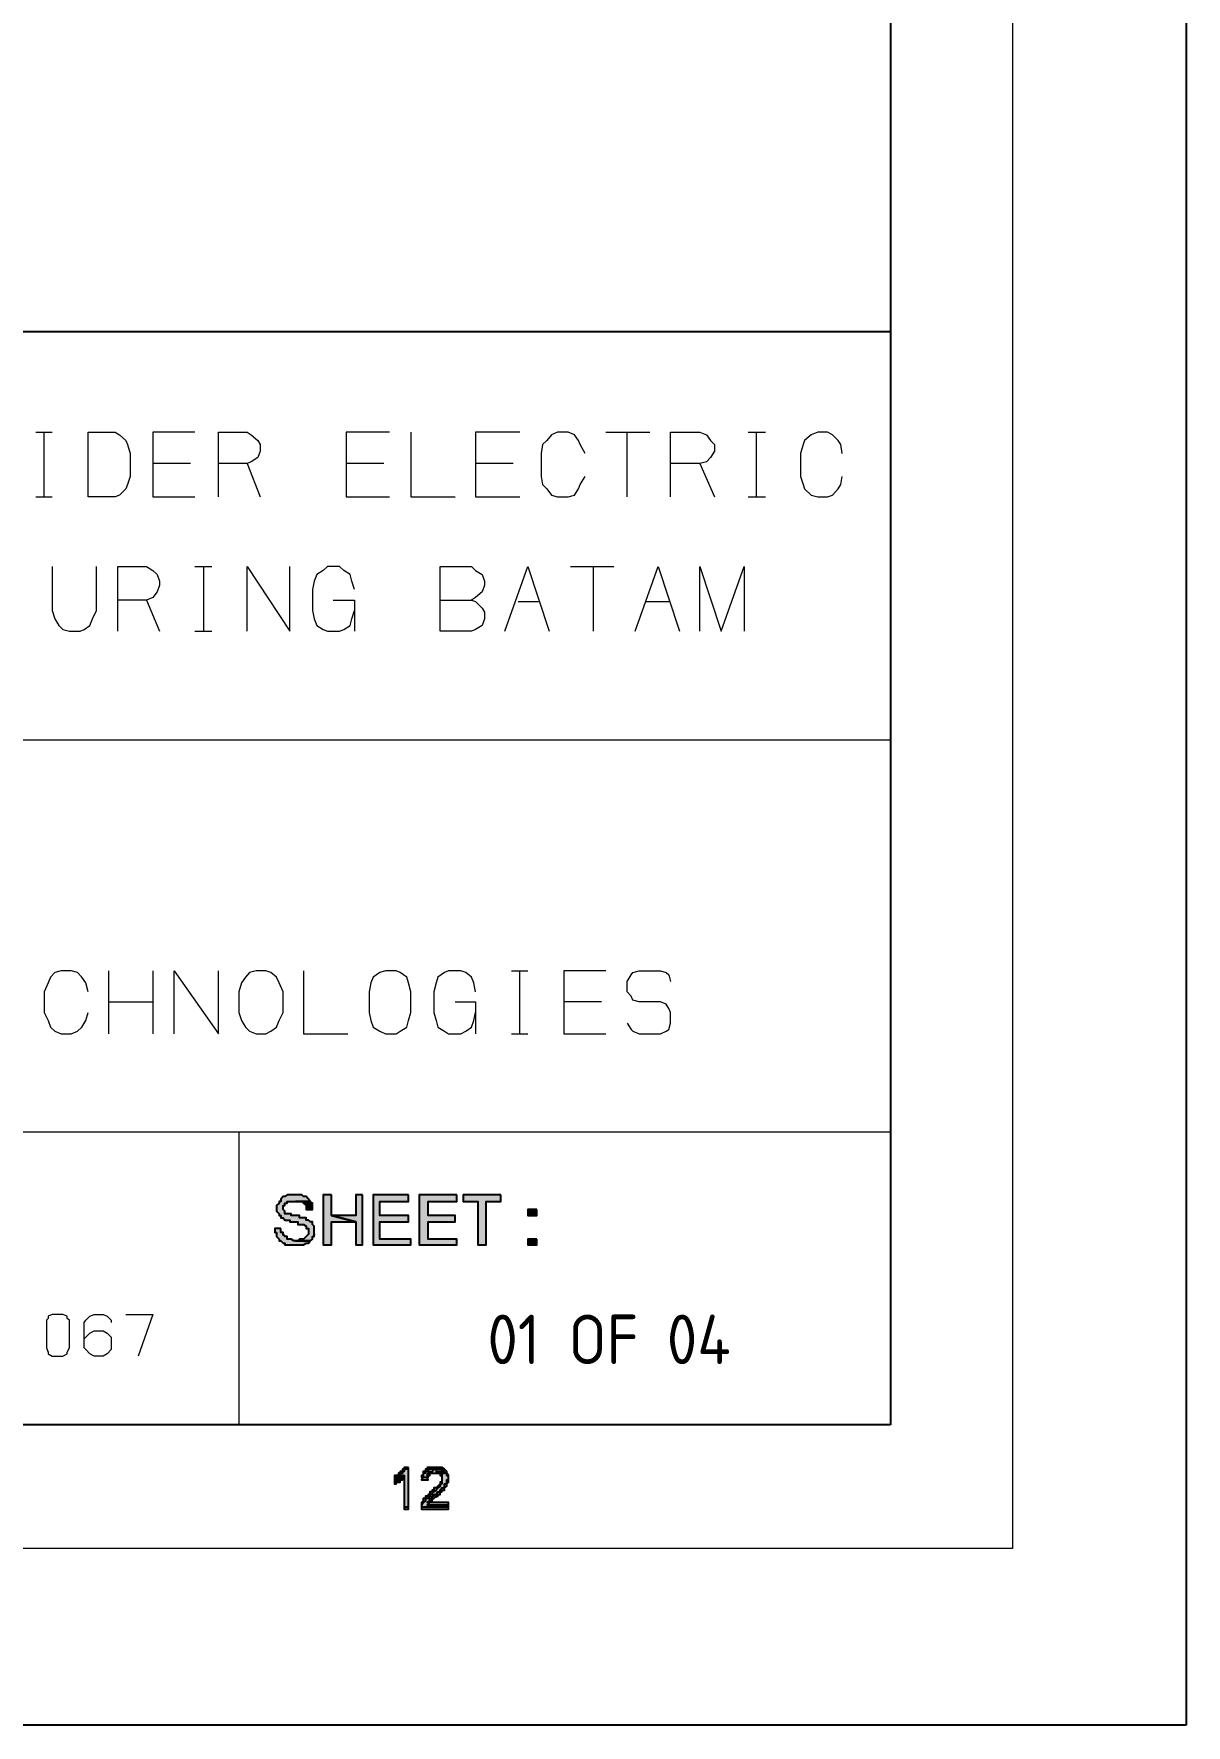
# Model space of a CAD drawing. Header units: millimetres. Extents: x 3 to 291, y 6 to 496.
# Drawn here: x 268.18 to 291.47, y 292.69 to 326.89 of the extents above; entities that cross this region are included whole.
import ezdxf

# ---------------------------------------------------------------- set-up
doc = ezdxf.new("R2010")
doc.units = ezdxf.units.MM
doc.layers.get('0').update_dxf_attribs({"linetype": 'CONTINUOUS'})

msp = doc.modelspace()

# ---------------------------------------------------------------- hatches: boundary and pattern name
for points in [[(273.434, 303.413), (273.384, 303.413), (273.351, 303.413), (273.301, 303.413), (273.252, 303.38), (273.219, 303.38), (273.169, 303.33), (273.169, 303.28), (273.136, 303.28), (273.136, 303.247), (273.086, 303.198), (273.086, 303.165), (273.086, 303.115), (273.086, 303.082), (273.136, 303.032), (273.136, 302.999), (273.169, 302.999), (273.169, 302.95), (273.219, 302.95), (273.252, 302.9), (273.301, 302.9), (273.351, 302.9), (273.351, 302.867), (273.384, 302.867), (273.434, 302.867), (273.467, 302.867), (273.517, 302.867), (273.517, 302.817), (273.55, 302.817), (273.599, 302.817), (273.632, 302.817), (273.682, 302.784), (273.682, 302.734), (273.732, 302.734), (273.732, 302.701), (273.732, 302.652), (273.732, 302.619), (273.682, 302.569), (273.632, 302.519), (273.599, 302.519), (273.55, 302.519), (273.517, 302.486), (273.467, 302.486), (273.765, 302.486), (273.814, 302.519), (273.814, 302.569), (273.847, 302.569), (273.847, 302.619), (273.847, 302.602), (273.847, 302.652), (273.847, 302.701), (273.847, 302.734), (273.847, 302.784), (273.814, 302.817), (273.814, 302.867), (273.765, 302.867), (273.732, 302.9), (273.682, 302.9), (273.682, 302.95), (273.632, 302.95), (273.599, 302.95), (273.55, 302.95), (273.55, 302.999), (273.517, 302.999), (273.467, 302.999), (273.434, 302.999), (273.384, 302.999), (273.384, 303.032), (273.351, 303.032), (273.301, 303.032), (273.252, 303.032), (273.252, 303.082), (273.219, 303.115), (273.219, 303.165), (273.219, 303.198), (273.252, 303.198), (273.252, 303.247), (273.301, 303.247), (273.301, 303.28), (273.351, 303.28), (273.384, 303.28), (273.434, 303.28), (273.467, 303.28), (273.765, 303.28), (273.732, 303.33), (273.682, 303.38), (273.632, 303.38), (273.599, 303.413), (273.55, 303.413), (273.517, 303.413), (273.467, 303.413)], [(274.195, 303.413), (274.029, 303.413), (274.029, 302.404), (274.195, 302.404), (274.195, 302.867), (274.691, 302.867), (274.195, 302.999)], [(274.824, 303.413), (274.691, 303.413), (274.691, 302.999), (274.195, 302.999), (274.691, 302.867), (274.691, 302.404), (274.824, 302.404)], [(275.75, 303.413), (275.039, 303.413), (275.039, 302.404), (275.8, 302.404), (275.8, 302.519), (275.171, 302.519), (275.171, 302.867), (275.75, 302.867), (275.75, 302.999), (275.171, 302.999), (275.171, 303.28), (275.75, 303.28)], [(276.726, 303.413), (275.965, 303.413), (275.965, 302.404), (276.726, 302.404), (276.726, 302.519), (276.147, 302.519), (276.147, 302.867), (276.693, 302.867), (276.693, 302.999), (276.147, 302.999), (276.147, 303.28), (276.726, 303.28)], [(277.62, 303.413), (276.859, 303.413), (276.859, 303.28), (277.156, 303.28), (277.156, 302.404), (277.322, 302.404), (277.322, 303.28), (277.62, 303.28)], [(273.765, 303.28), (273.467, 303.28), (273.517, 303.28), (273.55, 303.28), (273.599, 303.28), (273.632, 303.247), (273.682, 303.198), (273.682, 303.165), (273.682, 303.115), (273.814, 303.115), (273.814, 303.165), (273.814, 303.198), (273.814, 303.247)], [(278.166, 302.999), (278.348, 302.999), (278.348, 303.115), (278.166, 303.115)], [(273.169, 302.734), (273.053, 302.734), (273.053, 302.701), (273.053, 302.652), (273.086, 302.652), (273.086, 302.619), (273.086, 302.602), (273.086, 302.569), (273.136, 302.519), (273.136, 302.486), (273.169, 302.486), (273.219, 302.437), (273.252, 302.437), (273.252, 302.404), (273.301, 302.404), (273.351, 302.404), (273.384, 302.404), (273.434, 302.404), (273.467, 302.404), (273.517, 302.404), (273.55, 302.404), (273.599, 302.404), (273.632, 302.404), (273.682, 302.437), (273.732, 302.437), (273.765, 302.486), (273.467, 302.486), (273.434, 302.486), (273.384, 302.519), (273.351, 302.519), (273.301, 302.519), (273.301, 302.569), (273.252, 302.569), (273.219, 302.619), (273.219, 302.602), (273.219, 302.652), (273.169, 302.652), (273.169, 302.701)], [(278.166, 302.404), (278.348, 302.404), (278.348, 302.519), (278.166, 302.519)], [(275.75, 297.903), (275.717, 297.903), (275.667, 297.903), (275.667, 297.87), (275.634, 297.87), (275.634, 297.821), (275.585, 297.821), (275.585, 297.788), (275.552, 297.788), (275.552, 297.738), (275.667, 297.738), (275.667, 297.109), (275.75, 297.109)], [(275.75, 297.87), (275.717, 297.87), (275.667, 297.87), (275.667, 297.821), (275.634, 297.821), (275.634, 297.788), (275.585, 297.788), (275.585, 297.738), (275.552, 297.738), (275.552, 297.705), (275.667, 297.705), (275.667, 297.06), (275.75, 297.06)], [(276.313, 297.903), (276.263, 297.903), (276.23, 297.903), (276.18, 297.903), (276.147, 297.903), (276.131, 297.903), (276.147, 297.87), (276.098, 297.87), (276.098, 297.821), (276.048, 297.821), (276.048, 297.788), (276.048, 297.738), (276.015, 297.738), (276.015, 297.705), (276.147, 297.705), (276.131, 297.705), (276.147, 297.738), (276.131, 297.738), (276.147, 297.788), (276.18, 297.788), (276.18, 297.821), (276.23, 297.821), (276.263, 297.87), (276.313, 297.87), (276.478, 297.87), (276.428, 297.903), (276.395, 297.903), (276.346, 297.903)], [(276.313, 297.87), (276.263, 297.87), (276.23, 297.87), (276.18, 297.87), (276.147, 297.87), (276.147, 297.821), (276.131, 297.821), (276.098, 297.821), (276.098, 297.788), (276.048, 297.788), (276.048, 297.738), (276.048, 297.705), (276.015, 297.655), (276.147, 297.655), (276.131, 297.655), (276.147, 297.705), (276.131, 297.705), (276.147, 297.738), (276.18, 297.738), (276.18, 297.788), (276.23, 297.788), (276.263, 297.788), (276.313, 297.788), (276.478, 297.788), (276.478, 297.821), (276.428, 297.821), (276.428, 297.87), (276.395, 297.87), (276.346, 297.87)], [(276.478, 297.87), (276.313, 297.87), (276.313, 297.821), (276.346, 297.821), (276.395, 297.821), (276.428, 297.788), (276.428, 297.738), (276.428, 297.705), (276.428, 297.655), (276.428, 297.606), (276.395, 297.606), (276.395, 297.573), (276.346, 297.523), (276.313, 297.49), (276.263, 297.49), (276.263, 297.44), (276.23, 297.44), (276.23, 297.407), (276.18, 297.407), (276.18, 297.357), (276.147, 297.357), (276.147, 297.324), (276.098, 297.324), (276.098, 297.308), (276.098, 297.275), (276.048, 297.275), (276.048, 297.225), (276.015, 297.192), (276.015, 297.142), (276.015, 297.109), (276.561, 297.109), (276.561, 297.192), (276.147, 297.192), (276.131, 297.192), (276.18, 297.225), (276.18, 297.275), (276.23, 297.275), (276.23, 297.324), (276.263, 297.324), (276.263, 297.357), (276.313, 297.357), (276.346, 297.407), (276.395, 297.407), (276.395, 297.44), (276.428, 297.49), (276.478, 297.49), (276.478, 297.523), (276.478, 297.573), (276.528, 297.573), (276.528, 297.606), (276.528, 297.655), (276.561, 297.655), (276.561, 297.705), (276.561, 297.738), (276.528, 297.788), (276.528, 297.821)], [(275.552, 297.738), (275.502, 297.738), (275.469, 297.738), (275.469, 297.606), (275.502, 297.655), (275.552, 297.655), (275.585, 297.705), (275.634, 297.705), (275.634, 297.738), (275.667, 297.738)], [(275.552, 297.705), (275.502, 297.705), (275.469, 297.655), (275.469, 297.573), (275.502, 297.573), (275.502, 297.606), (275.552, 297.606), (275.585, 297.606), (275.585, 297.655), (275.634, 297.655), (275.634, 297.705), (275.667, 297.705)], [(276.478, 297.788), (276.313, 297.788), (276.346, 297.788), (276.395, 297.788), (276.395, 297.738), (276.428, 297.738), (276.428, 297.705), (276.428, 297.655), (276.428, 297.606), (276.428, 297.573), (276.395, 297.573), (276.395, 297.523), (276.346, 297.49), (276.313, 297.44), (276.263, 297.407), (276.23, 297.407), (276.23, 297.357), (276.18, 297.357), (276.18, 297.324), (276.18, 297.308), (276.147, 297.324), (276.147, 297.275), (276.098, 297.275), (276.098, 297.225), (276.048, 297.192), (276.015, 297.142), (276.015, 297.109), (276.015, 297.06), (276.561, 297.06), (276.561, 297.142), (276.147, 297.142), (276.131, 297.142), (276.18, 297.192), (276.18, 297.225), (276.23, 297.225), (276.23, 297.275), (276.263, 297.275), (276.313, 297.324), (276.313, 297.308), (276.346, 297.324), (276.346, 297.357), (276.395, 297.357), (276.395, 297.407), (276.428, 297.407), (276.428, 297.44), (276.478, 297.44), (276.478, 297.49), (276.528, 297.523), (276.528, 297.573), (276.561, 297.606), (276.561, 297.655), (276.561, 297.705), (276.528, 297.738), (276.528, 297.788)]]:
    msp.add_hatch(color=7).paths.add_polyline_path(points)

# ---------------------------------------------------------------- linework, layer by layer
at = {"color": 7, "linetype": 'Continuous', "lineweight": 25}
for points in [[(3.044, 496.423), (291.468, 496.423), (291.468, 292.692), (3.044, 292.692)], [(9.017, 490.616), (285.495, 490.616), (285.495, 298.764), (9.017, 298.764)]]:
    msp.add_lwpolyline(points, close=True, dxfattribs=at)
at = {"color": 7, "linetype": 'Continuous', "lineweight": 5}
msp.add_lwpolyline([(6.552, 493.031), (287.96, 493.031), (287.96, 296.265), (6.552, 296.265)], close=True, dxfattribs=at)
at = {"color": 7, "linetype": 'Continuous', "lineweight": 25}
msp.add_lwpolyline([(9.017, 320.867), (285.495, 320.867), (285.495, 320.867)], dxfattribs=at)
at = {"color": 7, "linetype": 'Continuous', "lineweight": 20}
for points in [[(268.222, 318.832), (268.553, 318.832), (268.553, 318.832)], [(268.388, 317.525), (268.388, 318.832), (268.388, 318.832)], [(271.432, 318.832), (270.588, 318.832), (270.588, 317.525), (271.432, 317.525)], [(271.912, 317.525), (271.912, 318.832), (272.491, 318.832), (272.574, 318.783), (272.706, 318.667), (272.756, 318.584), (272.756, 318.452), (272.706, 318.32), (272.574, 318.237), (272.491, 318.204), (271.912, 318.204)], [(275.37, 318.832), (274.493, 318.832), (274.493, 317.525), (275.37, 317.525)], [(275.8, 318.832), (275.8, 317.525), (276.693, 317.525)], [(278, 318.832), (277.107, 318.832), (277.107, 317.525), (278, 317.525)], [(279.324, 318.402), (279.224, 318.584), (279.191, 318.667), (279.109, 318.783), (278.976, 318.832), (278.761, 318.832), (278.645, 318.783), (278.546, 318.667), (278.463, 318.584), (278.43, 318.402), (278.43, 317.939), (278.463, 317.774), (278.546, 317.691), (278.645, 317.558), (278.761, 317.525), (278.976, 317.525), (279.109, 317.558), (279.191, 317.691), (279.224, 317.774), (279.324, 317.939)], [(279.737, 318.832), (280.631, 318.832), (280.631, 318.832)], [(280.168, 317.525), (280.168, 318.832), (280.168, 318.832)], [(281.044, 317.525), (281.044, 318.832), (281.64, 318.832), (281.772, 318.783), (281.855, 318.667), (281.938, 318.584), (281.938, 318.452), (281.855, 318.32), (281.772, 318.237), (281.64, 318.204), (281.044, 318.204)], [(282.616, 318.832), (282.964, 318.832), (282.964, 318.832)], [(282.782, 317.525), (282.782, 318.832), (282.782, 318.832)], [(284.519, 318.402), (284.486, 318.584), (284.436, 318.667), (284.32, 318.783), (284.221, 318.832), (284.022, 318.832), (283.89, 318.783), (283.758, 318.667), (283.725, 318.584), (283.675, 318.402), (283.675, 317.939), (283.725, 317.774), (283.758, 317.691), (283.89, 317.558), (284.022, 317.525), (284.221, 317.525), (284.32, 317.558), (284.436, 317.691), (284.486, 317.774), (284.519, 317.939)], [(271.349, 318.204), (270.588, 318.204), (270.588, 318.204)], [(272.491, 318.204), (272.756, 317.525), (272.756, 317.525)], [(275.254, 318.204), (274.493, 318.204), (274.493, 318.204)], [(277.868, 318.204), (277.107, 318.204), (277.107, 318.204)], [(281.64, 318.204), (281.938, 317.525), (281.938, 317.525)], [(268.222, 317.525), (268.553, 317.525), (268.553, 317.525)], [(282.616, 317.525), (282.964, 317.525), (282.964, 317.525)], [(268.553, 316.119), (268.553, 315.226), (268.603, 315.06), (268.686, 314.928), (268.768, 314.845), (268.901, 314.812), (269.116, 314.812), (269.198, 314.845), (269.314, 314.928), (269.364, 315.06), (269.447, 315.226), (269.447, 316.119)], [(269.877, 314.812), (269.877, 316.119), (270.456, 316.119), (270.588, 316.036), (270.671, 315.954), (270.721, 315.821), (270.721, 315.739), (270.671, 315.606), (270.588, 315.49), (270.456, 315.441), (269.877, 315.441)], [(271.432, 316.119), (271.779, 316.119), (271.779, 316.119)], [(271.614, 314.812), (271.614, 316.119), (271.614, 316.119)], [(272.491, 314.812), (272.491, 316.119), (273.351, 314.812), (273.351, 316.119)], [(274.658, 315.656), (274.609, 315.821), (274.575, 315.954), (274.443, 316.036), (274.36, 316.119), (274.112, 316.119), (274.029, 316.036), (273.897, 315.954), (273.847, 315.821), (273.814, 315.656), (273.814, 315.226), (273.847, 315.06), (273.897, 314.928), (274.029, 314.845), (274.112, 314.812), (274.36, 314.812), (274.443, 314.845), (274.575, 314.928), (274.609, 315.06), (274.658, 315.226)], [(277.702, 314.812), (278.166, 316.119), (278.596, 314.812)], [(279.026, 316.119), (279.903, 316.119), (279.903, 316.119)], [(279.489, 314.812), (279.489, 316.119), (279.489, 316.119)], [(280.333, 314.812), (280.796, 316.119), (281.226, 314.812)], [(281.64, 314.812), (281.64, 316.119), (282.07, 314.812), (282.533, 316.119), (282.533, 314.812)], [(270.456, 315.441), (270.721, 314.812), (270.721, 314.812)], [(274.228, 315.441), (274.658, 315.441), (274.658, 314.812)], [(276.395, 315.441), (277.024, 315.441), (277.024, 315.441)], [(277.967, 315.408), (278.381, 315.408), (278.381, 315.408)], [(280.548, 315.408), (281.011, 315.408), (281.011, 315.408)], [(271.432, 314.812), (271.779, 314.812), (271.779, 314.812)], [(269.281, 307.516), (269.231, 307.698), (269.149, 307.814), (269.066, 307.913), (268.934, 307.946), (268.735, 307.946), (268.603, 307.913), (268.52, 307.814), (268.47, 307.698), (268.388, 307.516), (268.388, 307.102), (268.47, 306.937), (268.52, 306.804), (268.603, 306.722), (268.735, 306.672), (268.934, 306.672), (269.066, 306.722), (269.149, 306.804), (269.231, 306.937), (269.281, 307.102)], [(269.695, 306.672), (269.695, 307.946), (269.695, 307.946)], [(270.588, 307.946), (270.588, 306.672), (270.588, 306.672)], [(271.018, 306.672), (271.018, 307.946), (271.912, 306.672), (271.912, 307.946)], [(273.632, 307.946), (273.632, 306.672), (274.526, 306.672)], [(277.107, 307.516), (277.074, 307.698), (277.024, 307.814), (276.908, 307.913), (276.809, 307.946), (276.561, 307.946), (276.478, 307.913), (276.346, 307.814), (276.313, 307.698), (276.263, 307.516), (276.263, 307.102), (276.313, 306.937), (276.346, 306.804), (276.478, 306.722), (276.561, 306.672), (276.809, 306.672), (276.908, 306.722), (277.024, 306.804), (277.074, 306.937), (277.107, 307.102)], [(277.835, 307.946), (278.166, 307.946), (278.166, 307.946)], [(278, 306.672), (278, 307.946), (278, 307.946)], [(279.737, 307.946), (278.894, 307.946), (278.894, 306.672), (279.737, 306.672)], [(280.168, 306.887), (280.25, 306.755), (280.283, 306.722), (280.416, 306.672), (280.846, 306.672), (280.962, 306.722), (281.011, 306.755), (281.044, 306.887), (281.044, 307.102), (281.011, 307.185), (280.962, 307.268), (280.846, 307.317), (280.416, 307.317), (280.283, 307.35), (280.25, 307.433), (280.168, 307.516), (280.168, 307.731), (280.25, 307.863), (280.283, 307.913), (280.416, 307.946), (280.846, 307.946), (280.962, 307.913), (281.011, 307.863), (281.044, 307.731)], [(269.695, 307.317), (270.588, 307.317), (270.588, 307.317)], [(276.693, 307.317), (277.107, 307.317), (277.107, 306.672)], [(279.655, 307.317), (278.894, 307.317), (278.894, 307.317)], [(277.835, 306.672), (278.166, 306.672), (278.166, 306.672)], [(269.198, 300.501), (269.231, 300.534), (269.314, 300.617), (269.397, 300.666), (269.579, 300.666), (269.662, 300.617), (269.744, 300.534), (269.744, 300.501), (269.744, 300.319), (269.744, 300.286), (269.662, 300.203), (269.579, 300.153), (269.397, 300.153), (269.314, 300.203), (269.231, 300.286), (269.198, 300.319), (269.198, 300.832), (269.231, 300.881), (269.314, 300.964), (269.397, 300.997), (269.579, 300.997), (269.662, 300.964), (269.744, 300.881), (269.744, 300.832)], [(270.042, 300.997), (270.29, 300.997), (270.588, 300.997), (270.29, 300.153)]]:
    msp.add_lwpolyline(points, dxfattribs=at)
for points in [[(269.281, 317.525), (269.281, 318.204), (269.281, 318.832), (269.827, 318.832), (269.91, 318.783), (270.042, 318.667), (270.075, 318.584), (270.125, 318.402), (270.125, 317.939), (270.075, 317.774), (270.042, 317.691), (269.91, 317.558), (269.827, 317.525)], [(276.395, 314.812), (276.395, 315.441), (276.395, 316.119), (277.024, 316.119), (277.107, 316.036), (277.239, 315.954), (277.289, 315.821), (277.289, 315.739), (277.239, 315.606), (277.107, 315.49), (277.024, 315.441), (277.107, 315.408), (277.239, 315.275), (277.289, 315.193), (277.289, 315.06), (277.239, 314.928), (277.107, 314.845), (277.024, 314.812)], [(273.219, 307.102), (273.219, 307.516), (273.136, 307.698), (273.086, 307.814), (272.971, 307.913), (272.871, 307.946), (272.673, 307.946), (272.54, 307.913), (272.458, 307.814), (272.375, 307.698), (272.325, 307.516), (272.325, 307.102), (272.375, 306.937), (272.458, 306.804), (272.54, 306.722), (272.673, 306.672), (272.871, 306.672), (272.971, 306.722), (273.086, 306.804), (273.136, 306.937)], [(275.8, 307.102), (275.8, 307.516), (275.75, 307.698), (275.717, 307.814), (275.585, 307.913), (275.502, 307.946), (275.287, 307.946), (275.171, 307.913), (275.039, 307.814), (274.989, 307.698), (274.956, 307.516), (274.956, 307.102), (274.989, 306.937), (275.039, 306.804), (275.171, 306.722), (275.287, 306.672), (275.502, 306.672), (275.585, 306.722), (275.717, 306.804), (275.75, 306.937)], [(268.553, 300.153), (268.768, 300.153), (268.851, 300.203), (268.851, 300.236), (268.901, 300.319), (268.901, 300.584), (268.901, 300.881), (268.851, 300.915), (268.851, 300.964), (268.768, 300.997), (268.553, 300.997), (268.47, 300.964), (268.47, 300.915), (268.437, 300.881), (268.437, 300.584), (268.437, 300.319), (268.47, 300.236), (268.47, 300.203)]]:
    msp.add_lwpolyline(points, close=True, dxfattribs=at)
at = {"color": 7, "linetype": 'Continuous', "lineweight": 5}
for points in [[(205.617, 312.612), (285.495, 312.612), (285.495, 312.612)], [(205.617, 304.687), (285.495, 304.687), (285.495, 304.687)], [(272.325, 304.687), (272.325, 298.764), (272.325, 298.764)]]:
    msp.add_lwpolyline(points, dxfattribs=at)
at = {"color": 7, "linetype": 'Continuous', "lineweight": -2}
for points in [[(273.434, 303.413), (273.434, 303.413), (273.384, 303.413), (273.384, 303.413), (273.351, 303.413), (273.301, 303.413), (273.301, 303.413), (273.252, 303.38), (273.252, 303.38), (273.219, 303.38), (273.169, 303.33), (273.169, 303.33), (273.169, 303.28), (273.136, 303.28), (273.136, 303.28), (273.136, 303.247), (273.086, 303.198), (273.086, 303.198), (273.086, 303.165), (273.086, 303.165), (273.086, 303.115), (273.086, 303.082), (273.086, 303.082), (273.136, 303.032), (273.136, 303.032), (273.136, 303.032), (273.136, 302.999), (273.169, 302.999), (273.169, 302.95), (273.219, 302.95), (273.252, 302.9), (273.252, 302.9), (273.252, 302.9), (273.301, 302.9), (273.301, 302.9), (273.351, 302.9), (273.351, 302.867), (273.384, 302.867), (273.434, 302.867), (273.467, 302.867), (273.517, 302.867), (273.517, 302.817), (273.55, 302.817), (273.599, 302.817), (273.599, 302.817), (273.599, 302.817), (273.632, 302.817), (273.682, 302.784), (273.682, 302.784), (273.682, 302.734), (273.732, 302.734), (273.732, 302.734), (273.732, 302.701), (273.732, 302.652), (273.732, 302.652), (273.732, 302.652), (273.732, 302.619), (273.682, 302.569), (273.682, 302.569), (273.682, 302.569), (273.632, 302.519), (273.599, 302.519), (273.599, 302.519), (273.55, 302.519), (273.55, 302.519), (273.517, 302.486), (273.467, 302.486), (273.765, 302.486), (273.814, 302.519), (273.814, 302.519), (273.814, 302.569), (273.847, 302.569), (273.847, 302.619), (273.847, 302.602), (273.847, 302.652), (273.847, 302.701), (273.847, 302.701), (273.847, 302.734), (273.847, 302.734), (273.847, 302.784), (273.814, 302.817), (273.814, 302.817), (273.814, 302.867), (273.765, 302.867), (273.765, 302.867), (273.732, 302.9), (273.732, 302.9), (273.682, 302.9), (273.682, 302.95), (273.682, 302.95), (273.632, 302.95), (273.632, 302.95), (273.599, 302.95), (273.55, 302.95), (273.55, 302.999), (273.517, 302.999), (273.467, 302.999), (273.434, 302.999), (273.384, 302.999), (273.384, 303.032), (273.351, 303.032), (273.301, 303.032), (273.301, 303.032), (273.252, 303.032), (273.252, 303.082), (273.252, 303.082), (273.219, 303.115), (273.219, 303.115), (273.219, 303.165), (273.219, 303.165), (273.219, 303.198), (273.252, 303.198), (273.252, 303.247), (273.252, 303.247), (273.301, 303.247), (273.301, 303.28), (273.351, 303.28), (273.351, 303.28), (273.384, 303.28), (273.434, 303.28), (273.467, 303.28), (273.765, 303.28), (273.732, 303.33), (273.732, 303.33), (273.682, 303.38), (273.682, 303.38), (273.632, 303.38), (273.632, 303.38), (273.599, 303.413), (273.599, 303.413), (273.55, 303.413), (273.55, 303.413), (273.517, 303.413), (273.467, 303.413)], [(274.195, 303.413), (274.029, 303.413), (274.029, 302.404), (274.195, 302.404), (274.195, 302.867), (274.691, 302.867), (274.195, 302.999)], [(274.824, 303.413), (274.691, 303.413), (274.691, 302.999), (274.195, 302.999), (274.691, 302.867), (274.691, 302.404), (274.824, 302.404)], [(275.75, 303.413), (275.039, 303.413), (275.039, 302.404), (275.8, 302.404), (275.8, 302.519), (275.171, 302.519), (275.171, 302.867), (275.75, 302.867), (275.75, 302.999), (275.171, 302.999), (275.171, 303.28), (275.75, 303.28)], [(276.726, 303.413), (275.965, 303.413), (275.965, 302.404), (276.726, 302.404), (276.726, 302.519), (276.147, 302.519), (276.147, 302.867), (276.693, 302.867), (276.693, 302.999), (276.147, 302.999), (276.147, 303.28), (276.726, 303.28)], [(277.62, 303.413), (276.859, 303.413), (276.859, 303.28), (277.156, 303.28), (277.156, 302.404), (277.322, 302.404), (277.322, 303.28), (277.62, 303.28)], [(273.765, 303.28), (273.467, 303.28), (273.467, 303.28), (273.517, 303.28), (273.55, 303.28), (273.55, 303.28), (273.599, 303.28), (273.599, 303.28), (273.632, 303.247), (273.632, 303.247), (273.682, 303.198), (273.682, 303.198), (273.682, 303.165), (273.682, 303.165), (273.682, 303.115), (273.814, 303.115), (273.814, 303.115), (273.814, 303.165), (273.814, 303.165), (273.814, 303.198), (273.814, 303.247), (273.814, 303.247)], [(278.348, 303.115), (278.166, 303.115), (278.166, 302.999), (278.348, 302.999)], [(273.169, 302.734), (273.053, 302.734), (273.053, 302.701), (273.053, 302.652), (273.086, 302.652), (273.086, 302.619), (273.086, 302.602), (273.086, 302.569), (273.136, 302.519), (273.136, 302.519), (273.136, 302.486), (273.169, 302.486), (273.169, 302.486), (273.219, 302.437), (273.219, 302.437), (273.252, 302.437), (273.252, 302.404), (273.301, 302.404), (273.301, 302.404), (273.351, 302.404), (273.351, 302.404), (273.384, 302.404), (273.434, 302.404), (273.467, 302.404), (273.467, 302.404), (273.467, 302.404), (273.517, 302.404), (273.55, 302.404), (273.55, 302.404), (273.599, 302.404), (273.632, 302.404), (273.632, 302.404), (273.682, 302.437), (273.682, 302.437), (273.732, 302.437), (273.732, 302.437), (273.765, 302.486), (273.765, 302.486), (273.467, 302.486), (273.467, 302.486), (273.434, 302.486), (273.384, 302.519), (273.384, 302.519), (273.351, 302.519), (273.351, 302.519), (273.301, 302.519), (273.301, 302.569), (273.252, 302.569), (273.252, 302.569), (273.219, 302.619), (273.219, 302.602), (273.219, 302.652), (273.169, 302.652), (273.169, 302.701)], [(278.348, 302.519), (278.166, 302.519), (278.166, 302.404), (278.348, 302.404)], [(275.75, 297.903), (275.717, 297.903), (275.717, 297.903), (275.667, 297.903), (275.667, 297.903), (275.667, 297.87), (275.634, 297.87), (275.634, 297.821), (275.634, 297.821), (275.585, 297.821), (275.585, 297.788), (275.552, 297.788), (275.552, 297.788), (275.552, 297.738), (275.667, 297.738), (275.667, 297.109), (275.75, 297.109)], [(275.75, 297.87), (275.717, 297.87), (275.717, 297.87), (275.667, 297.87), (275.667, 297.821), (275.667, 297.821), (275.634, 297.821), (275.634, 297.788), (275.634, 297.788), (275.585, 297.788), (275.585, 297.738), (275.552, 297.738), (275.552, 297.738), (275.552, 297.705), (275.667, 297.705), (275.667, 297.06), (275.75, 297.06)], [(276.313, 297.903), (276.263, 297.903), (276.263, 297.903), (276.23, 297.903), (276.18, 297.903), (276.18, 297.903), (276.147, 297.903), (276.131, 297.903), (276.147, 297.87), (276.098, 297.87), (276.098, 297.87), (276.098, 297.821), (276.048, 297.821), (276.048, 297.821), (276.048, 297.788), (276.048, 297.788), (276.048, 297.738), (276.015, 297.738), (276.015, 297.705), (276.147, 297.705), (276.131, 297.705), (276.147, 297.738), (276.131, 297.738), (276.147, 297.788), (276.18, 297.788), (276.18, 297.821), (276.18, 297.821), (276.23, 297.821), (276.23, 297.821), (276.23, 297.821), (276.263, 297.87), (276.313, 297.87), (276.478, 297.87), (276.478, 297.87), (276.478, 297.87), (276.478, 297.87), (276.428, 297.903), (276.428, 297.903), (276.395, 297.903), (276.395, 297.903), (276.346, 297.903), (276.346, 297.903)], [(276.313, 297.87), (276.263, 297.87), (276.263, 297.87), (276.23, 297.87), (276.18, 297.87), (276.18, 297.87), (276.147, 297.87), (276.147, 297.821), (276.131, 297.821), (276.098, 297.821), (276.098, 297.821), (276.098, 297.788), (276.048, 297.788), (276.048, 297.738), (276.048, 297.738), (276.048, 297.705), (276.048, 297.705), (276.015, 297.655), (276.015, 297.655), (276.147, 297.655), (276.131, 297.655), (276.147, 297.705), (276.131, 297.705), (276.147, 297.738), (276.18, 297.738), (276.18, 297.738), (276.18, 297.788), (276.23, 297.788), (276.23, 297.788), (276.23, 297.788), (276.263, 297.788), (276.313, 297.788), (276.478, 297.788), (276.478, 297.821), (276.478, 297.821), (276.478, 297.821), (276.428, 297.821), (276.428, 297.87), (276.395, 297.87), (276.395, 297.87), (276.346, 297.87), (276.346, 297.87)], [(276.478, 297.87), (276.313, 297.87), (276.313, 297.87), (276.313, 297.821), (276.346, 297.821), (276.346, 297.821), (276.395, 297.821), (276.395, 297.821), (276.395, 297.821), (276.428, 297.788), (276.428, 297.788), (276.428, 297.738), (276.428, 297.738), (276.428, 297.705), (276.428, 297.705), (276.428, 297.655), (276.428, 297.655), (276.428, 297.606), (276.395, 297.606), (276.395, 297.573), (276.395, 297.573), (276.395, 297.573), (276.346, 297.523), (276.346, 297.523), (276.346, 297.523), (276.313, 297.49), (276.313, 297.49), (276.263, 297.49), (276.263, 297.44), (276.23, 297.44), (276.23, 297.407), (276.18, 297.407), (276.18, 297.357), (276.18, 297.357), (276.147, 297.357), (276.147, 297.324), (276.098, 297.324), (276.098, 297.308), (276.098, 297.275), (276.098, 297.275), (276.048, 297.275), (276.048, 297.225), (276.048, 297.225), (276.015, 297.192), (276.015, 297.192), (276.015, 297.192), (276.015, 297.142), (276.015, 297.142), (276.015, 297.109), (276.561, 297.109), (276.561, 297.192), (276.147, 297.192), (276.131, 297.192), (276.18, 297.225), (276.18, 297.225), (276.18, 297.275), (276.18, 297.275), (276.23, 297.275), (276.23, 297.275), (276.23, 297.324), (276.263, 297.324), (276.263, 297.357), (276.313, 297.357), (276.313, 297.357), (276.346, 297.407), (276.346, 297.407), (276.395, 297.407), (276.395, 297.44), (276.395, 297.44), (276.428, 297.49), (276.428, 297.49), (276.428, 297.49), (276.478, 297.49), (276.478, 297.523), (276.478, 297.523), (276.478, 297.573), (276.528, 297.573), (276.528, 297.573), (276.528, 297.606), (276.528, 297.606), (276.528, 297.655), (276.561, 297.655), (276.561, 297.705), (276.561, 297.705), (276.561, 297.705), (276.561, 297.738), (276.561, 297.738), (276.528, 297.788), (276.528, 297.788), (276.528, 297.821), (276.528, 297.821)], [(275.552, 297.738), (275.502, 297.738), (275.502, 297.738), (275.469, 297.738), (275.469, 297.606), (275.469, 297.606), (275.502, 297.655), (275.502, 297.655), (275.502, 297.655), (275.552, 297.655), (275.585, 297.705), (275.585, 297.705), (275.585, 297.705), (275.634, 297.705), (275.634, 297.738), (275.634, 297.738), (275.667, 297.738)], [(275.552, 297.705), (275.502, 297.705), (275.502, 297.705), (275.469, 297.655), (275.469, 297.573), (275.469, 297.573), (275.502, 297.573), (275.502, 297.606), (275.502, 297.606), (275.552, 297.606), (275.585, 297.606), (275.585, 297.606), (275.585, 297.655), (275.634, 297.655), (275.634, 297.655), (275.634, 297.705), (275.667, 297.705)], [(276.478, 297.788), (276.313, 297.788), (276.313, 297.788), (276.313, 297.788), (276.346, 297.788), (276.346, 297.788), (276.395, 297.788), (276.395, 297.738), (276.395, 297.738), (276.428, 297.738), (276.428, 297.738), (276.428, 297.705), (276.428, 297.705), (276.428, 297.655), (276.428, 297.655), (276.428, 297.606), (276.428, 297.606), (276.428, 297.573), (276.395, 297.573), (276.395, 297.523), (276.395, 297.523), (276.395, 297.523), (276.346, 297.49), (276.346, 297.49), (276.346, 297.49), (276.313, 297.44), (276.313, 297.44), (276.263, 297.407), (276.263, 297.407), (276.23, 297.407), (276.23, 297.357), (276.18, 297.357), (276.18, 297.324), (276.18, 297.308), (276.147, 297.324), (276.147, 297.275), (276.098, 297.275), (276.098, 297.225), (276.098, 297.225), (276.098, 297.225), (276.048, 297.192), (276.048, 297.192), (276.048, 297.192), (276.015, 297.142), (276.015, 297.142), (276.015, 297.142), (276.015, 297.109), (276.015, 297.06), (276.015, 297.06), (276.561, 297.06), (276.561, 297.142), (276.147, 297.142), (276.131, 297.142), (276.18, 297.192), (276.18, 297.192), (276.18, 297.225), (276.18, 297.225), (276.23, 297.225), (276.23, 297.225), (276.23, 297.275), (276.263, 297.275), (276.263, 297.275), (276.313, 297.324), (276.313, 297.308), (276.346, 297.324), (276.346, 297.357), (276.395, 297.357), (276.395, 297.407), (276.395, 297.407), (276.428, 297.407), (276.428, 297.44), (276.428, 297.44), (276.478, 297.44), (276.478, 297.44), (276.478, 297.49), (276.478, 297.49), (276.528, 297.523), (276.528, 297.523), (276.528, 297.573), (276.528, 297.573), (276.528, 297.573), (276.561, 297.606), (276.561, 297.606), (276.561, 297.655), (276.561, 297.655), (276.561, 297.705), (276.561, 297.705), (276.528, 297.738), (276.528, 297.738), (276.528, 297.788), (276.528, 297.788)]]:
    msp.add_lwpolyline(points, close=True, dxfattribs=at)

# ---------------------------------------------------------------- texts
at = {"insert": (277.347, 300.992), "char_height": 1, "attachment_point": 1}
msp.add_mtext_dynamic_manual_height_columns('{\\Fisocp3|c0;01 OF 04}', width=9.38324, gutter_width=12.5, heights=[0], dxfattribs=at)

doc.saveas('drawing.dxf')
